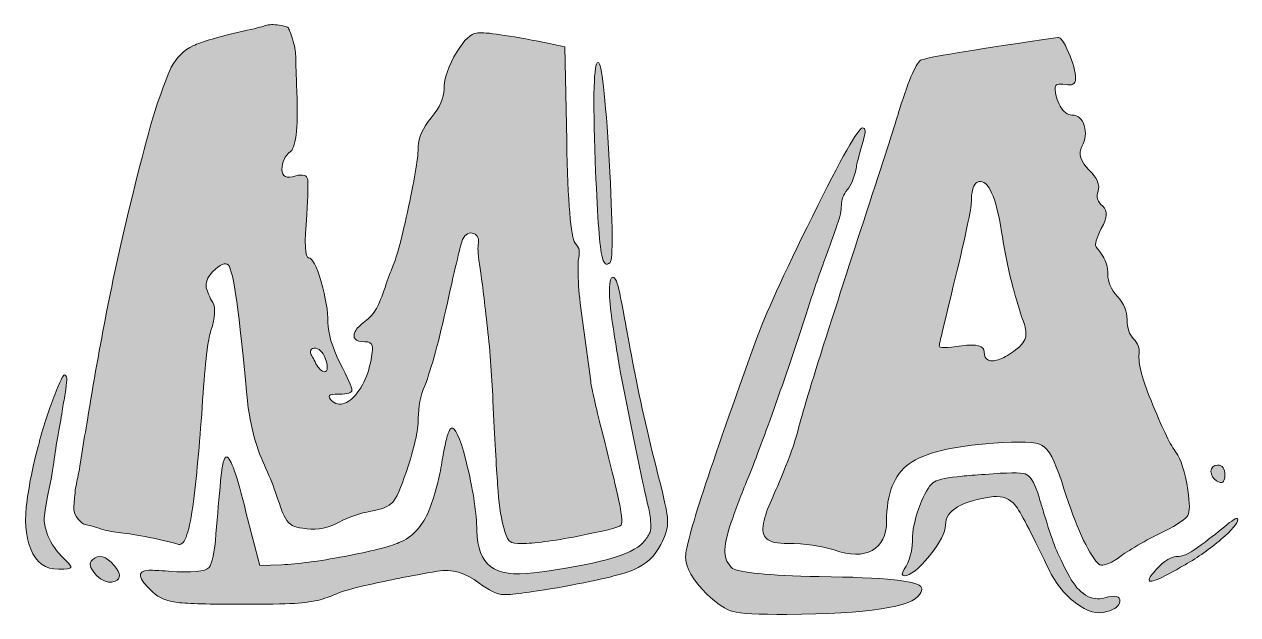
# Model space of a CAD drawing. Header units: inches. Extents: x 82 to 998, y -953 to -127.
# Drawn here: x 88.6 to 574.5, y -363.5 to -127 of the extents above; entities that cross this region are included whole.
import ezdxf

# ---------------------------------------------------------------- set-up
doc = ezdxf.new("R2010")
doc.units = ezdxf.units.IN
doc.header["$MEASUREMENT"] = 0
doc.layers.add('Layer 1', color=7, linetype='Continuous')

# ---------------------------------------------------------------- blocks, each defined once
blk = doc.blocks.new('block 3')
at = {"layer": 'Layer 1', "true_color": 0xd21b30}
h = blk.add_hatch(color=242, dxfattribs=at)
h.dxf.hatch_style = 2
edge = h.paths.add_edge_path()
edge.add_spline(control_points=[(102.47, -345.26), (97.06, -345.26), (93.31, -342.55), (91.22, -337.14), (89.13, -331.73), (88.64, -325.21), (89.74, -317.58), (90.85, -309.96), (92.45, -302.33), (94.54, -294.7), (96.63, -287.08), (98.72, -280.62), (100.81, -275.33), (102.9, -270.04), (104.19, -267.39), (104.69, -267.39), (105.18, -267.39), (105.48, -267.83), (105.61, -268.69), (105.73, -269.55), (105.61, -271.08), (105.24, -273.3), (104.87, -275.51), (104.5, -277.79), (104.13, -280.12), (103.76, -282.47), (103.21, -285.66), (102.47, -289.72), (101.74, -293.78), (101.12, -297.53), (100.63, -300.98), (100.13, -304.91), (99.34, -309.53), (98.23, -314.81), (97.12, -320.11), (96.57, -323.61), (96.57, -325.33), (96.57, -327.05), (97.12, -329.33), (98.23, -332.16), (99.34, -334.99), (101.49, -338), (104.69, -341.2), (106.65, -342.92), (107.51, -344.03), (107.27, -344.52), (107.02, -345.02), (105.42, -345.26), (102.47, -345.26)], knot_values=[0, 0, 0, 0, 1, 1, 1, 2, 2, 2, 3, 3, 3, 4, 4, 4, 5, 5, 5, 6, 6, 6, 7, 7, 7, 8, 8, 8, 9, 9, 9, 10, 10, 10, 11, 11, 11, 12, 12, 12, 13, 13, 13, 14, 14, 14, 15, 15, 15, 16, 16, 16, 16], degree=3, periodic=1)
edge = h.paths.add_edge_path()
edge.add_spline(control_points=[(246.39, -175.88), (246.39, -172.43), (248.11, -168.62), (251.56, -164.44), (255, -160.26), (256.72, -156.44), (256.72, -153), (256.72, -148.57), (258.45, -143.53), (261.89, -137.87), (264.84, -133.2), (267.43, -130.73), (269.64, -130.49), (272.1, -130), (280.34, -131.1), (294.37, -133.81), (294.37, -133.81), (305.07, -136.02), (305.07, -136.02), (305.07, -136.02), (305.81, -173.66), (305.81, -173.66), (306.3, -198.51), (307.4, -212.17), (309.13, -214.62), (310.11, -215.61), (310.66, -216.53), (310.79, -217.39), (310.91, -218.26), (310.85, -219.3), (310.6, -220.53), (310.35, -221.76), (310.29, -224.4), (310.42, -228.46), (310.54, -232.52), (310.97, -237.26), (311.71, -242.67), (311.71, -242.67), (315.4, -269.98), (315.4, -269.98), (315.89, -273.43), (317.37, -279.94), (319.83, -289.54), (322.29, -299.13), (324.38, -307.68), (326.1, -315.18), (327.82, -322.69), (328.32, -326.81), (327.58, -327.54), (326.35, -328.53), (320.63, -330.01), (310.42, -331.97), (300.21, -333.94), (292.64, -334.93), (287.72, -334.93), (285.51, -334.93), (283.97, -334.68), (283.11, -334.19), (282.25, -333.7), (281.32, -331.55), (280.34, -327.73), (279.36, -323.92), (278.62, -318.45), (278.13, -311.31), (277.63, -304.17), (277.02, -292.98), (276.28, -277.73), (275.79, -266.9), (274.99, -256.57), (273.88, -246.73), (272.78, -236.89), (271.86, -229.57), (271.12, -224.77), (270.38, -219.97), (270.13, -216.84), (270.38, -215.36), (270.87, -212.9), (270.25, -211.37), (268.54, -210.75), (266.81, -210.14), (265.33, -210.93), (264.11, -213.15), (263.37, -215.12), (261.34, -223.61), (258.02, -238.61), (254.7, -253.62), (251.68, -264.69), (248.98, -271.82), (247.25, -275.76), (246.39, -280.12), (246.39, -284.92), (246.39, -289.72), (244.79, -296.79), (241.6, -306.14), (239.38, -312.78), (237.54, -316.91), (236.06, -318.5), (234.59, -320.11), (231.69, -321.27), (227.39, -322.01), (223.08, -322.75), (218.84, -324.22), (214.66, -326.44), (210.47, -328.65), (206.17, -329.52), (201.74, -329.02), (199.53, -328.78), (197.87, -328.47), (196.76, -328.1), (195.65, -327.73), (194.67, -326.93), (193.81, -325.7), (192.94, -324.47), (192.27, -323.18), (191.78, -321.82), (191.28, -320.47), (190.42, -318.01), (189.2, -314.44), (187.96, -310.88), (186.49, -307.25), (184.76, -303.56), (181.08, -295.69), (178.73, -286.34), (177.76, -275.51), (174.8, -242.8), (172.34, -225.45), (170.37, -223.48), (169.14, -222.25), (167.05, -223.11), (164.1, -226.06), (161.89, -228.52), (161.02, -230.68), (161.52, -232.52), (162.01, -234.37), (162.87, -236.34), (164.1, -238.42), (165.33, -240.52), (165.08, -244.27), (163.36, -249.68), (162.13, -253.13), (161.02, -262.41), (160.04, -277.54), (159.05, -292.67), (157.83, -306.2), (156.35, -318.13), (154.87, -330.07), (152.9, -335.79), (150.45, -335.29), (146.02, -334.07), (141.53, -333.02), (136.98, -332.16), (132.42, -331.3), (128.86, -330.74), (126.28, -330.5), (123.69, -330.25), (121.11, -329.7), (118.53, -328.84), (115.94, -327.98), (114.16, -327.49), (113.18, -327.36), (112.19, -327.24), (111.2, -326.5), (110.22, -325.15), (109.24, -323.8), (108.68, -322.75), (108.56, -322.01), (108.44, -321.27), (108.5, -319.49), (108.75, -316.66), (108.99, -313.83), (109.36, -311.37), (109.86, -309.28), (110.34, -307.19), (110.96, -303.74), (111.7, -298.95), (112.44, -294.15), (113.18, -289.66), (113.91, -285.48), (118.83, -254.97), (124.18, -227.72), (129.97, -203.74), (135.74, -179.75), (139.93, -164.19), (142.51, -157.06), (145.09, -149.92), (146.76, -145.62), (147.49, -144.14), (149.71, -140.21), (152.6, -137.38), (156.17, -135.65), (159.73, -133.93), (166.44, -131.96), (176.28, -129.75), (180.71, -128.77), (183.66, -128.03), (185.14, -127.53), (186.61, -127.04), (188.46, -126.98), (190.67, -127.35), (192.88, -127.72), (194.11, -128.09), (194.36, -128.46), (194.6, -128.82), (195.16, -130.3), (196.02, -132.88), (196.88, -135.47), (197.31, -137.75), (197.31, -139.71), (197.31, -141.68), (197.43, -145.49), (197.68, -151.15), (198.42, -167.15), (197.62, -176.06), (195.28, -177.91), (192.94, -179.75), (191.78, -182.15), (191.78, -185.1), (191.78, -188.05), (193.62, -188.92), (197.31, -187.68), (200.26, -186.95), (201.86, -187.44), (202.11, -189.16), (202.35, -190.88), (202.23, -195.56), (201.74, -203.18), (200.76, -214.75), (201, -220.53), (202.48, -220.53), (203.96, -220.53), (205.62, -223.73), (207.46, -230.12), (209.31, -236.52), (210.23, -241.93), (210.23, -246.36), (210.23, -250.79), (211.83, -256.2), (215.03, -262.6), (218.22, -268.75), (219.82, -272.37), (219.82, -273.48), (219.82, -274.59), (218.1, -275.14), (214.66, -275.14), (212.44, -275.14), (211.15, -275.33), (210.78, -275.7), (210.41, -276.07), (210.84, -276.87), (212.07, -278.09), (213.79, -279.33), (215.64, -279.45), (217.61, -278.46), (219.58, -277.48), (221.48, -275.51), (223.33, -272.56), (225.17, -269.61), (226.47, -266.29), (227.2, -262.6), (227.94, -259.15), (228.18, -256.88), (227.94, -255.77), (227.69, -254.66), (226.71, -254.11), (224.99, -254.11), (223.02, -254.11), (221.73, -253.74), (221.11, -253), (220.5, -252.26), (220.5, -251.28), (221.11, -250.05), (221.73, -248.82), (223.02, -247.47), (224.99, -245.99), (226.96, -244.51), (228.49, -242.8), (229.6, -240.82), (230.71, -238.86), (231.87, -236.03), (233.11, -232.34), (234.34, -228.65), (235.32, -225.94), (236.06, -224.22), (237.78, -220.29), (239.93, -212.22), (242.52, -200.05), (245.1, -187.87), (246.39, -179.81), (246.39, -175.88)], knot_values=[0, 0, 0, 0, 1, 1, 1, 2, 2, 2, 3, 3, 3, 4, 4, 4, 5, 5, 5, 6, 6, 6, 7, 7, 7, 8, 8, 8, 9, 9, 9, 10, 10, 10, 11, 11, 11, 12, 12, 12, 13, 13, 13, 14, 14, 14, 15, 15, 15, 16, 16, 16, 17, 17, 17, 18, 18, 18, 19, 19, 19, 20, 20, 20, 21, 21, 21, 22, 22, 22, 23, 23, 23, 24, 24, 24, 25, 25, 25, 26, 26, 26, 27, 27, 27, 28, 28, 28, 29, 29, 29, 30, 30, 30, 31, 31, 31, 32, 32, 32, 33, 33, 33, 34, 34, 34, 35, 35, 35, 36, 36, 36, 37, 37, 37, 38, 38, 38, 39, 39, 39, 40, 40, 40, 41, 41, 41, 42, 42, 42, 43, 43, 43, 44, 44, 44, 45, 45, 45, 46, 46, 46, 47, 47, 47, 48, 48, 48, 49, 49, 49, 50, 50, 50, 51, 51, 51, 52, 52, 52, 53, 53, 53, 54, 54, 54, 55, 55, 55, 56, 56, 56, 57, 57, 57, 58, 58, 58, 59, 59, 59, 60, 60, 60, 61, 61, 61, 62, 62, 62, 63, 63, 63, 64, 64, 64, 65, 65, 65, 66, 66, 66, 67, 67, 67, 68, 68, 68, 69, 69, 69, 70, 70, 70, 71, 71, 71, 72, 72, 72, 73, 73, 73, 74, 74, 74, 75, 75, 75, 76, 76, 76, 77, 77, 77, 78, 78, 78, 79, 79, 79, 80, 80, 80, 81, 81, 81, 82, 82, 82, 83, 83, 83, 84, 84, 84, 85, 85, 85, 86, 86, 86, 87, 87, 87, 88, 88, 88, 89, 89, 89, 90, 90, 90, 91, 91, 91, 92, 92, 92, 93, 93, 93, 94, 94, 94, 95, 95, 95, 96, 96, 96, 96], degree=3, periodic=1)
edge = h.paths.add_edge_path()
edge.add_spline(control_points=[(115.76, -341.57), (118.46, -339.11), (121.42, -339.85), (124.62, -343.78), (127.32, -346.98), (127.44, -349.07), (124.98, -350.05), (124.49, -350.3), (123.88, -350.42), (123.14, -350.42), (120.92, -350.42), (118.83, -349.25), (116.86, -346.92), (114.89, -344.58), (114.53, -342.8), (115.76, -341.57)], knot_values=[0, 0, 0, 0, 1, 1, 1, 2, 2, 2, 3, 3, 3, 4, 4, 4, 5, 5, 5, 5], degree=3, periodic=1)
edge = h.paths.add_edge_path()
edge.add_spline(control_points=[(327.21, -265.92), (326.71, -262.97), (326.16, -259.59), (325.55, -255.77), (324.93, -251.96), (324.31, -247.9), (323.7, -243.59), (323.09, -239.29), (322.84, -235.66), (322.97, -232.71), (323.09, -229.75), (323.52, -228.28), (324.26, -228.28), (325.24, -228.28), (326.16, -230.43), (327.02, -234.73), (327.88, -239.04), (329.61, -248.15), (332.19, -262.04), (334.78, -275.94), (338.15, -291.01), (342.34, -307.25), (344.8, -316.6), (346.09, -322.75), (346.21, -325.7), (346.34, -328.65), (345.41, -331.85), (343.45, -335.29), (341.23, -339.97), (337.6, -343.36), (332.56, -345.44), (327.51, -347.53), (317.37, -349.93), (302.11, -352.64), (290.31, -354.6), (283.11, -355.53), (280.53, -355.41), (277.94, -355.28), (274.68, -353.74), (270.75, -350.79), (265.33, -346.61), (259.8, -345.02), (254.14, -346), (243.07, -347.96), (234.03, -349.74), (227.02, -351.35), (220.01, -352.94), (215.58, -354.17), (213.73, -355.04), (211.89, -355.9), (209.67, -356.7), (207.09, -357.44), (204.51, -358.17), (201.06, -358.66), (196.76, -358.91), (192.45, -359.15), (185.5, -359.28), (175.91, -359.28), (162.87, -359.28), (154.26, -359.03), (150.08, -358.54), (145.89, -358.05), (142.57, -356.7), (140.11, -354.48), (133.96, -348.82), (133.47, -345.87), (138.64, -345.63), (140.11, -345.63), (142.7, -345.75), (146.39, -346), (155.73, -346.73), (161.15, -346.24), (162.63, -344.52), (163.85, -343.04), (164.77, -338.56), (165.39, -331.05), (166, -323.55), (166.62, -316.47), (167.24, -309.83), (167.85, -303.19), (168.65, -299.99), (169.64, -300.24), (171.35, -300.48), (173.94, -307.86), (177.38, -322.38), (177.38, -322.38), (182.92, -343.78), (182.92, -343.78), (182.92, -343.78), (191.78, -343.41), (191.78, -343.41), (197.92, -343.17), (206.29, -342.06), (216.87, -340.09), (227.45, -338.12), (234.71, -336.28), (238.64, -334.56), (241.35, -333.58), (243.75, -331.91), (245.84, -329.57), (247.93, -327.24), (249.53, -324.66), (250.64, -321.82), (251.74, -319), (252.73, -315.98), (253.59, -312.78), (254.45, -309.59), (255.12, -306.51), (255.62, -303.56), (256.11, -300.61), (256.6, -297.96), (257.1, -295.62), (257.58, -293.29), (258.07, -291.51), (258.57, -290.27), (259.06, -289.05), (259.55, -288.55), (260.05, -288.8), (261.77, -289.29), (263.79, -294.52), (266.14, -304.48), (268.47, -314.44), (269.7, -322.87), (269.83, -329.76), (269.95, -336.65), (271.79, -341.45), (275.36, -344.15), (278.92, -346.86), (284.64, -347.71), (292.52, -346.73), (317.37, -343.54), (332.01, -339.48), (336.44, -334.56), (337.66, -333.08), (338.52, -331.79), (339.02, -330.68), (339.51, -329.57), (339.63, -327.91), (339.39, -325.7), (339.14, -323.49), (338.77, -321.4), (338.28, -319.43), (337.78, -317.46), (336.99, -313.89), (335.88, -308.72), (334.78, -303.56), (333.73, -298.39), (332.74, -293.23), (332.74, -293.23), (327.21, -265.92), (327.21, -265.92)], knot_values=[0, 0, 0, 0, 1, 1, 1, 2, 2, 2, 3, 3, 3, 4, 4, 4, 5, 5, 5, 6, 6, 6, 7, 7, 7, 8, 8, 8, 9, 9, 9, 10, 10, 10, 11, 11, 11, 12, 12, 12, 13, 13, 13, 14, 14, 14, 15, 15, 15, 16, 16, 16, 17, 17, 17, 18, 18, 18, 19, 19, 19, 20, 20, 20, 21, 21, 21, 22, 22, 22, 23, 23, 23, 24, 24, 24, 25, 25, 25, 26, 26, 26, 27, 27, 27, 28, 28, 28, 29, 29, 29, 30, 30, 30, 31, 31, 31, 32, 32, 32, 33, 33, 33, 34, 34, 34, 35, 35, 35, 36, 36, 36, 37, 37, 37, 38, 38, 38, 39, 39, 39, 40, 40, 40, 41, 41, 41, 42, 42, 42, 43, 43, 43, 44, 44, 44, 45, 45, 45, 46, 46, 46, 47, 47, 47, 48, 48, 48, 49, 49, 49, 50, 50, 50, 50], degree=3, periodic=1)
edge = h.paths.add_edge_path()
edge.add_spline(control_points=[(209.12, -260.75), (208.14, -258.05), (206.66, -256.69), (204.69, -256.69), (204.2, -256.69), (203.83, -256.82), (203.59, -257.06), (203.34, -257.31), (203.22, -257.68), (203.22, -258.17), (203.22, -258.66), (203.4, -259.22), (203.77, -259.83), (204.14, -260.44), (204.57, -261.25), (205.06, -262.23), (206.04, -264.2), (207.03, -265.43), (208.01, -265.92), (209, -266.41), (209.61, -266.17), (209.86, -265.18), (210.1, -264.2), (209.86, -262.72), (209.12, -260.75)], knot_values=[0, 0, 0, 0, 1, 1, 1, 2, 2, 2, 3, 3, 3, 4, 4, 4, 5, 5, 5, 6, 6, 6, 7, 7, 7, 8, 8, 8, 8], degree=3, periodic=1)
edge = h.paths.add_edge_path()
edge.add_spline(control_points=[(317.25, -181.78), (316.26, -155.46), (316.63, -142.29), (318.35, -142.29), (319.83, -142.29), (321.3, -155.34), (322.78, -181.41), (324.26, -207.49), (324.38, -221.14), (323.15, -222.37), (321.67, -223.85), (320.57, -222.87), (319.83, -219.42), (318.84, -214.75), (317.98, -202.2), (317.25, -181.78)], knot_values=[0, 0, 0, 0, 1, 1, 1, 2, 2, 2, 3, 3, 3, 4, 4, 4, 5, 5, 5, 5], degree=3, periodic=1)
h = blk.add_hatch(color=242, dxfattribs=at)
h.dxf.hatch_style = 2
edge = h.paths.add_edge_path()
edge.add_spline(control_points=[(381.82, -253), (385.02, -243.9), (392.46, -227.54), (404.15, -203.92), (415.83, -180.3), (422.54, -168.49), (424.26, -168.49), (424.75, -168.49), (425.06, -168.74), (425.18, -169.23), (425.31, -169.73), (425.24, -170.52), (425, -171.63), (424.75, -172.74), (424.45, -173.91), (424.08, -175.14), (423.71, -176.37), (423.28, -177.91), (422.79, -179.75), (422.29, -181.6), (421.92, -183.26), (421.68, -184.73), (420.94, -188.42), (419.77, -191.25), (418.17, -193.22), (416.57, -195.19), (415.77, -197.28), (415.77, -199.49), (415.77, -201.47), (415.22, -204.05), (414.11, -207.24), (413.01, -210.44), (411.22, -215.42), (408.76, -222.19), (406.3, -228.96), (403.96, -235.78), (401.75, -242.67), (397.57, -255.71), (393.26, -268.44), (388.84, -280.86), (384.41, -293.29), (380.9, -302.64), (378.32, -308.91), (375.73, -315.18), (373.52, -321.03), (371.68, -326.44), (369.83, -331.85), (368.97, -335.85), (369.09, -338.43), (369.21, -341.01), (370.26, -343.17), (372.23, -344.89), (374.69, -346.61), (386.25, -347.71), (406.92, -348.21), (433.24, -348.45), (446.89, -349.93), (447.88, -352.64), (448.12, -353.38), (447.88, -354.24), (447.14, -355.22), (444.19, -360.39), (426.48, -363.09), (394, -363.34), (382.43, -363.34), (375.24, -362.97), (372.41, -362.23), (369.58, -361.49), (366.08, -359.15), (361.9, -355.22), (356.24, -349.56), (353.41, -344.52), (353.41, -340.09), (353.41, -334.19), (362.88, -305.16), (381.82, -253)], knot_values=[0, 0, 0, 0, 1, 1, 1, 2, 2, 2, 3, 3, 3, 4, 4, 4, 5, 5, 5, 6, 6, 6, 7, 7, 7, 8, 8, 8, 9, 9, 9, 10, 10, 10, 11, 11, 11, 12, 12, 12, 13, 13, 13, 14, 14, 14, 15, 15, 15, 16, 16, 16, 17, 17, 17, 18, 18, 18, 19, 19, 19, 20, 20, 20, 21, 21, 21, 22, 22, 22, 23, 23, 23, 24, 24, 24, 25, 25, 25, 25], degree=3, periodic=1)
edge = h.paths.add_edge_path()
edge.add_spline(control_points=[(522.42, -227.17), (522.42, -230.12), (523.71, -233.07), (526.3, -236.03), (528.88, -238.98), (530.17, -242.06), (530.17, -245.25), (530.17, -248.7), (531.03, -251.28), (532.75, -253), (534.47, -254.73), (535.21, -256.69), (534.97, -258.91), (534.47, -262.6), (536.32, -269.49), (540.5, -279.57), (544.68, -289.66), (547.76, -295.94), (549.73, -298.39), (551.7, -301.1), (553.29, -306.14), (554.53, -313.52), (555.26, -318.94), (555.26, -322.32), (554.53, -323.67), (553.79, -325.03), (550.59, -327.18), (544.93, -330.13), (541.24, -331.85), (537.74, -333.7), (534.42, -335.66), (531.09, -337.64), (528.7, -339.17), (527.22, -340.28), (525.74, -341.38), (524.33, -342.25), (522.98, -342.86), (521.62, -343.48), (520.58, -343.72), (519.84, -343.6), (519.1, -343.48), (518.36, -342.92), (517.63, -341.94), (513.44, -336.53), (508.89, -325.95), (503.97, -310.2), (501.26, -301.84), (498.68, -296.98), (496.22, -295.62), (493.76, -294.27), (487.24, -293.96), (476.66, -294.7), (460.18, -295.94), (448.92, -298.7), (442.9, -303), (436.87, -307.31), (433.86, -315), (433.86, -326.07), (433.86, -331.73), (431.95, -335.61), (428.14, -337.69), (424.32, -339.79), (419.22, -339.72), (412.82, -337.51), (407.41, -335.79), (401.26, -334.93), (394.37, -334.93), (390.19, -334.93), (387.36, -334.31), (385.88, -333.08), (384.41, -331.85), (383.97, -329.76), (384.59, -326.81), (385.2, -323.85), (386.25, -320.78), (387.73, -317.58), (389.2, -314.39), (391.11, -309.89), (393.45, -304.11), (395.78, -298.33), (397.57, -292.98), (398.8, -288.06), (400.52, -281.42), (404.52, -268.32), (410.79, -248.76), (417.07, -229.2), (423.21, -210.19), (429.24, -191.74), (435.27, -173.29), (438.53, -163.09), (439.02, -161.11), (442.96, -148.57), (445.91, -141.93), (447.88, -141.19), (453.05, -139.71), (471.25, -136.76), (502.49, -132.33), (503.48, -132.09), (504.89, -134.06), (506.74, -138.24), (508.58, -142.42), (509.51, -145.99), (509.51, -148.94), (509.51, -150.91), (508.15, -151.65), (505.45, -151.15), (502.74, -150.66), (501.39, -151.03), (501.39, -152.26), (501.39, -154.97), (502.06, -157.49), (503.42, -159.82), (504.77, -162.16), (506.31, -163.33), (508.03, -163.33), (510.49, -163.33), (512.15, -164.75), (513.01, -167.57), (513.87, -170.4), (513.57, -173.17), (512.09, -175.88), (510.61, -178.83), (511.53, -181.96), (514.86, -185.29), (518.18, -188.61), (519.41, -191.44), (518.55, -193.77), (517.68, -196.11), (518.3, -198.14), (520.39, -199.86), (522.48, -201.59), (522.3, -204.54), (519.84, -208.72), (517.87, -212.9), (517.13, -215.3), (517.63, -215.91), (518.11, -216.53), (519.04, -217.82), (520.39, -219.79), (521.74, -221.76), (522.42, -224.22), (522.42, -227.17)], knot_values=[0, 0, 0, 0, 1, 1, 1, 2, 2, 2, 3, 3, 3, 4, 4, 4, 5, 5, 5, 6, 6, 6, 7, 7, 7, 8, 8, 8, 9, 9, 9, 10, 10, 10, 11, 11, 11, 12, 12, 12, 13, 13, 13, 14, 14, 14, 15, 15, 15, 16, 16, 16, 17, 17, 17, 18, 18, 18, 19, 19, 19, 20, 20, 20, 21, 21, 21, 22, 22, 22, 23, 23, 23, 24, 24, 24, 25, 25, 25, 26, 26, 26, 27, 27, 27, 28, 28, 28, 29, 29, 29, 30, 30, 30, 31, 31, 31, 32, 32, 32, 33, 33, 33, 34, 34, 34, 35, 35, 35, 36, 36, 36, 37, 37, 37, 38, 38, 38, 39, 39, 39, 40, 40, 40, 41, 41, 41, 42, 42, 42, 43, 43, 43, 44, 44, 44, 45, 45, 45, 46, 46, 46, 47, 47, 47, 47], degree=3, periodic=1)
edge = h.paths.add_edge_path()
edge.add_spline(control_points=[(464.12, -307.99), (466.33, -307.74), (469.4, -307.5), (473.34, -307.25), (482.2, -306.51), (487.55, -306.45), (489.39, -307.06), (491.24, -307.68), (492.9, -310.2), (494.38, -314.63), (495.11, -317.09), (495.72, -319.06), (496.22, -320.53), (496.46, -321.52), (497.26, -324.17), (498.62, -328.47), (499.97, -332.77), (501.26, -336.28), (502.49, -338.98), (503.72, -341.69), (505.26, -344.77), (507.11, -348.21), (508.95, -351.65), (511.1, -354.11), (513.57, -355.59), (516.02, -357.07), (518.6, -357.44), (521.31, -356.7), (525.49, -355.46), (527.46, -355.96), (527.22, -358.17), (527.22, -359.89), (525.49, -361.25), (522.05, -362.23), (518.36, -363.46), (514.18, -362.29), (509.51, -358.73), (504.83, -355.16), (501.02, -350.18), (498.07, -343.78), (491.67, -330.25), (487.42, -322.19), (485.34, -319.61), (483.24, -317.03), (480.35, -315.86), (476.66, -316.1), (463.87, -317.83), (457.47, -321.64), (457.47, -327.54), (457.47, -330.5), (455.32, -334.62), (451.02, -339.91), (446.71, -345.2), (443.32, -347.84), (440.87, -347.84), (439.88, -347.84), (439.88, -346.98), (440.87, -345.26), (443.08, -341.81), (444.19, -338.12), (444.19, -334.19), (444.19, -329.27), (445.42, -323.85), (447.88, -317.95), (449.6, -313.77), (451.32, -311.19), (453.05, -310.2), (454.76, -309.22), (458.45, -308.48), (464.12, -307.99)], knot_values=[0, 0, 0, 0, 1, 1, 1, 2, 2, 2, 3, 3, 3, 4, 4, 4, 5, 5, 5, 6, 6, 6, 7, 7, 7, 8, 8, 8, 9, 9, 9, 10, 10, 10, 11, 11, 11, 12, 12, 12, 13, 13, 13, 14, 14, 14, 15, 15, 15, 16, 16, 16, 17, 17, 17, 18, 18, 18, 19, 19, 19, 20, 20, 20, 21, 21, 21, 22, 22, 22, 23, 23, 23, 23], degree=3, periodic=1)
edge = h.paths.add_edge_path()
edge.add_spline(control_points=[(467.81, -198.02), (467.81, -200.73), (465.65, -210.93), (461.35, -228.65), (457.04, -246.36), (454.89, -255.46), (454.89, -255.95), (454.89, -256.69), (457.9, -256.63), (463.93, -255.77), (469.96, -254.91), (472.97, -255.71), (472.97, -258.17), (472.97, -259.89), (473.53, -261), (474.63, -261.49), (475.74, -261.99), (477.27, -261.86), (479.25, -261.12), (481.21, -260.38), (483.31, -259.15), (485.52, -257.43), (487.98, -255.46), (489.33, -253.62), (489.58, -251.89), (489.82, -250.18), (489.52, -248.2), (488.66, -245.99), (487.79, -243.78), (486.5, -239.6), (484.78, -233.44), (483.06, -227.3), (481.58, -220.41), (480.35, -212.78), (478.14, -197.78), (475.19, -190.15), (471.5, -189.9), (470.76, -189.9), (470.14, -190.15), (469.65, -190.64), (468.42, -191.87), (467.81, -194.33), (467.81, -198.02)], knot_values=[0, 0, 0, 0, 1, 1, 1, 2, 2, 2, 3, 3, 3, 4, 4, 4, 5, 5, 5, 6, 6, 6, 7, 7, 7, 8, 8, 8, 9, 9, 9, 10, 10, 10, 11, 11, 11, 12, 12, 12, 13, 13, 13, 14, 14, 14, 14], degree=3, periodic=1)
edge = h.paths.add_edge_path()
edge.add_spline(control_points=[(550.84, -340.09), (552.8, -340.09), (555.82, -338.56), (559.88, -335.48), (563.94, -332.4), (567.38, -329.7), (570.21, -327.36), (573.04, -325.03), (574.45, -324.35), (574.45, -325.33), (574.45, -326.81), (572.24, -329.45), (567.81, -333.26), (563.38, -337.08), (558.59, -340.46), (553.42, -343.41), (543.33, -349.32), (538.53, -351.28), (539.03, -349.32), (539.03, -348.58), (540.01, -347.22), (541.98, -345.26), (544.93, -341.81), (547.88, -340.09), (550.84, -340.09)], knot_values=[0, 0, 0, 0, 1, 1, 1, 2, 2, 2, 3, 3, 3, 4, 4, 4, 5, 5, 5, 6, 6, 6, 7, 7, 7, 8, 8, 8, 8], degree=3, periodic=1)
edge = h.paths.add_edge_path()
edge.add_spline(control_points=[(563.75, -306.14), (563.75, -304.42), (564.68, -303.56), (566.52, -303.56), (568.37, -303.56), (569.29, -304.91), (569.29, -307.62), (569.29, -310.57), (568.18, -311.31), (565.97, -309.83), (564.49, -308.85), (563.75, -307.62), (563.75, -306.14)], knot_values=[0, 0, 0, 0, 1, 1, 1, 2, 2, 2, 3, 3, 3, 4, 4, 4, 4], degree=3, periodic=1)
at = {"layer": 'Layer 1', "lineweight": 0}
for points, knots in [([(246.39, -175.88), (246.39, -172.43), (248.11, -168.62), (251.56, -164.44), (255, -160.26), (256.72, -156.44), (256.72, -153), (256.72, -148.57), (258.45, -143.53), (261.89, -137.87), (264.84, -133.2), (267.43, -130.73), (269.64, -130.49), (272.1, -130), (280.34, -131.1), (294.37, -133.81), (294.37, -133.81), (305.07, -136.02), (305.07, -136.02), (305.07, -136.02), (305.81, -173.66), (305.81, -173.66), (306.3, -198.51), (307.4, -212.17), (309.13, -214.62), (310.11, -215.61), (310.66, -216.53), (310.79, -217.39), (310.91, -218.26), (310.85, -219.3), (310.6, -220.53), (310.35, -221.76), (310.29, -224.4), (310.42, -228.46), (310.54, -232.52), (310.97, -237.26), (311.71, -242.67), (311.71, -242.67), (315.4, -269.98), (315.4, -269.98), (315.89, -273.43), (317.37, -279.94), (319.83, -289.54), (322.29, -299.13), (324.38, -307.68), (326.1, -315.18), (327.82, -322.69), (328.32, -326.81), (327.58, -327.54), (326.35, -328.53), (320.63, -330.01), (310.42, -331.97), (300.21, -333.94), (292.64, -334.93), (287.72, -334.93), (285.51, -334.93), (283.97, -334.68), (283.11, -334.19), (282.25, -333.7), (281.32, -331.55), (280.34, -327.73), (279.36, -323.92), (278.62, -318.45), (278.13, -311.31), (277.63, -304.17), (277.02, -292.98), (276.28, -277.73), (275.79, -266.9), (274.99, -256.57), (273.88, -246.73), (272.78, -236.89), (271.86, -229.57), (271.12, -224.77), (270.38, -219.97), (270.13, -216.84), (270.38, -215.36), (270.87, -212.9), (270.25, -211.37), (268.54, -210.75), (266.81, -210.14), (265.33, -210.93), (264.11, -213.15), (263.37, -215.12), (261.34, -223.61), (258.02, -238.61), (254.7, -253.62), (251.68, -264.69), (248.98, -271.82), (247.25, -275.76), (246.39, -280.12), (246.39, -284.92), (246.39, -289.72), (244.79, -296.79), (241.6, -306.14), (239.38, -312.78), (237.54, -316.91), (236.06, -318.5), (234.59, -320.11), (231.69, -321.27), (227.39, -322.01), (223.08, -322.75), (218.84, -324.22), (214.66, -326.44), (210.47, -328.65), (206.17, -329.52), (201.74, -329.02), (199.53, -328.78), (197.87, -328.47), (196.76, -328.1), (195.65, -327.73), (194.67, -326.93), (193.81, -325.7), (192.94, -324.47), (192.27, -323.18), (191.78, -321.82), (191.28, -320.47), (190.42, -318.01), (189.2, -314.44), (187.96, -310.88), (186.49, -307.25), (184.76, -303.56), (181.08, -295.69), (178.73, -286.34), (177.76, -275.51), (174.8, -242.8), (172.34, -225.45), (170.37, -223.48), (169.14, -222.25), (167.05, -223.11), (164.1, -226.06), (161.89, -228.52), (161.02, -230.68), (161.52, -232.52), (162.01, -234.37), (162.87, -236.34), (164.1, -238.42), (165.33, -240.52), (165.08, -244.27), (163.36, -249.68), (162.13, -253.13), (161.02, -262.41), (160.04, -277.54), (159.05, -292.67), (157.83, -306.2), (156.35, -318.13), (154.87, -330.07), (152.9, -335.79), (150.45, -335.29), (146.02, -334.07), (141.53, -333.02), (136.98, -332.16), (132.42, -331.3), (128.86, -330.74), (126.28, -330.5), (123.69, -330.25), (121.11, -329.7), (118.53, -328.84), (115.94, -327.98), (114.16, -327.49), (113.18, -327.36), (112.19, -327.24), (111.2, -326.5), (110.22, -325.15), (109.24, -323.8), (108.68, -322.75), (108.56, -322.01), (108.44, -321.27), (108.5, -319.49), (108.75, -316.66), (108.99, -313.83), (109.36, -311.37), (109.86, -309.28), (110.34, -307.19), (110.96, -303.74), (111.7, -298.95), (112.44, -294.15), (113.18, -289.66), (113.91, -285.48), (118.83, -254.97), (124.18, -227.72), (129.97, -203.74), (135.74, -179.75), (139.93, -164.19), (142.51, -157.06), (145.09, -149.92), (146.76, -145.62), (147.49, -144.14), (149.71, -140.21), (152.6, -137.38), (156.17, -135.65), (159.73, -133.93), (166.44, -131.96), (176.28, -129.75), (180.71, -128.77), (183.66, -128.03), (185.14, -127.53), (186.61, -127.04), (188.46, -126.98), (190.67, -127.35), (192.88, -127.72), (194.11, -128.09), (194.36, -128.46), (194.6, -128.82), (195.16, -130.3), (196.02, -132.88), (196.88, -135.47), (197.31, -137.75), (197.31, -139.71), (197.31, -141.68), (197.43, -145.49), (197.68, -151.15), (198.42, -167.15), (197.62, -176.06), (195.28, -177.91), (192.94, -179.75), (191.78, -182.15), (191.78, -185.1), (191.78, -188.05), (193.62, -188.92), (197.31, -187.68), (200.26, -186.95), (201.86, -187.44), (202.11, -189.16), (202.35, -190.88), (202.23, -195.56), (201.74, -203.18), (200.76, -214.75), (201, -220.53), (202.48, -220.53), (203.96, -220.53), (205.62, -223.73), (207.46, -230.12), (209.31, -236.52), (210.23, -241.93), (210.23, -246.36), (210.23, -250.79), (211.83, -256.2), (215.03, -262.6), (218.22, -268.75), (219.82, -272.37), (219.82, -273.48), (219.82, -274.59), (218.1, -275.14), (214.66, -275.14), (212.44, -275.14), (211.15, -275.33), (210.78, -275.7), (210.41, -276.07), (210.84, -276.87), (212.07, -278.09), (213.79, -279.33), (215.64, -279.45), (217.61, -278.46), (219.58, -277.48), (221.48, -275.51), (223.33, -272.56), (225.17, -269.61), (226.47, -266.29), (227.2, -262.6), (227.94, -259.15), (228.18, -256.88), (227.94, -255.77), (227.69, -254.66), (226.71, -254.11), (224.99, -254.11), (223.02, -254.11), (221.73, -253.74), (221.11, -253), (220.5, -252.26), (220.5, -251.28), (221.11, -250.05), (221.73, -248.82), (223.02, -247.47), (224.99, -245.99), (226.96, -244.51), (228.49, -242.8), (229.6, -240.82), (230.71, -238.86), (231.87, -236.03), (233.11, -232.34), (234.34, -228.65), (235.32, -225.94), (236.06, -224.22), (237.78, -220.29), (239.93, -212.22), (242.52, -200.05), (245.1, -187.87), (246.39, -179.81), (246.39, -175.88)], [0, 0, 0, 0, 1, 1, 1, 2, 2, 2, 3, 3, 3, 4, 4, 4, 5, 5, 5, 6, 6, 6, 7, 7, 7, 8, 8, 8, 9, 9, 9, 10, 10, 10, 11, 11, 11, 12, 12, 12, 13, 13, 13, 14, 14, 14, 15, 15, 15, 16, 16, 16, 17, 17, 17, 18, 18, 18, 19, 19, 19, 20, 20, 20, 21, 21, 21, 22, 22, 22, 23, 23, 23, 24, 24, 24, 25, 25, 25, 26, 26, 26, 27, 27, 27, 28, 28, 28, 29, 29, 29, 30, 30, 30, 31, 31, 31, 32, 32, 32, 33, 33, 33, 34, 34, 34, 35, 35, 35, 36, 36, 36, 37, 37, 37, 38, 38, 38, 39, 39, 39, 40, 40, 40, 41, 41, 41, 42, 42, 42, 43, 43, 43, 44, 44, 44, 45, 45, 45, 46, 46, 46, 47, 47, 47, 48, 48, 48, 49, 49, 49, 50, 50, 50, 51, 51, 51, 52, 52, 52, 53, 53, 53, 54, 54, 54, 55, 55, 55, 56, 56, 56, 57, 57, 57, 58, 58, 58, 59, 59, 59, 60, 60, 60, 61, 61, 61, 62, 62, 62, 63, 63, 63, 64, 64, 64, 65, 65, 65, 66, 66, 66, 67, 67, 67, 68, 68, 68, 69, 69, 69, 70, 70, 70, 71, 71, 71, 72, 72, 72, 73, 73, 73, 74, 74, 74, 75, 75, 75, 76, 76, 76, 77, 77, 77, 78, 78, 78, 79, 79, 79, 80, 80, 80, 81, 81, 81, 82, 82, 82, 83, 83, 83, 84, 84, 84, 85, 85, 85, 86, 86, 86, 87, 87, 87, 88, 88, 88, 89, 89, 89, 90, 90, 90, 91, 91, 91, 92, 92, 92, 93, 93, 93, 94, 94, 94, 95, 95, 95, 96, 96, 96, 96]), ([(522.42, -227.17), (522.42, -230.12), (523.71, -233.07), (526.3, -236.03), (528.88, -238.98), (530.17, -242.06), (530.17, -245.25), (530.17, -248.7), (531.03, -251.28), (532.75, -253), (534.47, -254.73), (535.21, -256.69), (534.97, -258.91), (534.47, -262.6), (536.32, -269.49), (540.5, -279.57), (544.68, -289.66), (547.76, -295.94), (549.73, -298.39), (551.7, -301.1), (553.29, -306.14), (554.53, -313.52), (555.26, -318.94), (555.26, -322.32), (554.53, -323.67), (553.79, -325.03), (550.59, -327.18), (544.93, -330.13), (541.24, -331.85), (537.74, -333.7), (534.42, -335.66), (531.09, -337.64), (528.7, -339.17), (527.22, -340.28), (525.74, -341.38), (524.33, -342.25), (522.98, -342.86), (521.62, -343.48), (520.58, -343.72), (519.84, -343.6), (519.1, -343.48), (518.36, -342.92), (517.63, -341.94), (513.44, -336.53), (508.89, -325.95), (503.97, -310.2), (501.26, -301.84), (498.68, -296.98), (496.22, -295.62), (493.76, -294.27), (487.24, -293.96), (476.66, -294.7), (460.18, -295.94), (448.92, -298.7), (442.9, -303), (436.87, -307.31), (433.86, -315), (433.86, -326.07), (433.86, -331.73), (431.95, -335.61), (428.14, -337.69), (424.32, -339.79), (419.22, -339.72), (412.82, -337.51), (407.41, -335.79), (401.26, -334.93), (394.37, -334.93), (390.19, -334.93), (387.36, -334.31), (385.88, -333.08), (384.41, -331.85), (383.97, -329.76), (384.59, -326.81), (385.2, -323.85), (386.25, -320.78), (387.73, -317.58), (389.2, -314.39), (391.11, -309.89), (393.45, -304.11), (395.78, -298.33), (397.57, -292.98), (398.8, -288.06), (400.52, -281.42), (404.52, -268.32), (410.79, -248.76), (417.07, -229.2), (423.21, -210.19), (429.24, -191.74), (435.27, -173.29), (438.53, -163.09), (439.02, -161.11), (442.96, -148.57), (445.91, -141.93), (447.88, -141.19), (453.05, -139.71), (471.25, -136.76), (502.49, -132.33), (503.48, -132.09), (504.89, -134.06), (506.74, -138.24), (508.58, -142.42), (509.51, -145.99), (509.51, -148.94), (509.51, -150.91), (508.15, -151.65), (505.45, -151.15), (502.74, -150.66), (501.39, -151.03), (501.39, -152.26), (501.39, -154.97), (502.06, -157.49), (503.42, -159.82), (504.77, -162.16), (506.31, -163.33), (508.03, -163.33), (510.49, -163.33), (512.15, -164.75), (513.01, -167.57), (513.87, -170.4), (513.57, -173.17), (512.09, -175.88), (510.61, -178.83), (511.53, -181.96), (514.86, -185.29), (518.18, -188.61), (519.41, -191.44), (518.55, -193.77), (517.68, -196.11), (518.3, -198.14), (520.39, -199.86), (522.48, -201.59), (522.3, -204.54), (519.84, -208.72), (517.87, -212.9), (517.13, -215.3), (517.63, -215.91), (518.11, -216.53), (519.04, -217.82), (520.39, -219.79), (521.74, -221.76), (522.42, -224.22), (522.42, -227.17)], [0, 0, 0, 0, 1, 1, 1, 2, 2, 2, 3, 3, 3, 4, 4, 4, 5, 5, 5, 6, 6, 6, 7, 7, 7, 8, 8, 8, 9, 9, 9, 10, 10, 10, 11, 11, 11, 12, 12, 12, 13, 13, 13, 14, 14, 14, 15, 15, 15, 16, 16, 16, 17, 17, 17, 18, 18, 18, 19, 19, 19, 20, 20, 20, 21, 21, 21, 22, 22, 22, 23, 23, 23, 24, 24, 24, 25, 25, 25, 26, 26, 26, 27, 27, 27, 28, 28, 28, 29, 29, 29, 30, 30, 30, 31, 31, 31, 32, 32, 32, 33, 33, 33, 34, 34, 34, 35, 35, 35, 36, 36, 36, 37, 37, 37, 38, 38, 38, 39, 39, 39, 40, 40, 40, 41, 41, 41, 42, 42, 42, 43, 43, 43, 44, 44, 44, 45, 45, 45, 46, 46, 46, 47, 47, 47, 47]), ([(317.25, -181.78), (316.26, -155.46), (316.63, -142.29), (318.35, -142.29), (319.83, -142.29), (321.3, -155.34), (322.78, -181.41), (324.26, -207.49), (324.38, -221.14), (323.15, -222.37), (321.67, -223.85), (320.57, -222.87), (319.83, -219.42), (318.84, -214.75), (317.98, -202.2), (317.25, -181.78)], [0, 0, 0, 0, 1, 1, 1, 2, 2, 2, 3, 3, 3, 4, 4, 4, 5, 5, 5, 5]), ([(381.82, -253), (385.02, -243.9), (392.46, -227.54), (404.15, -203.92), (415.83, -180.3), (422.54, -168.49), (424.26, -168.49), (424.75, -168.49), (425.06, -168.74), (425.18, -169.23), (425.31, -169.73), (425.24, -170.52), (425, -171.63), (424.75, -172.74), (424.45, -173.91), (424.08, -175.14), (423.71, -176.37), (423.28, -177.91), (422.79, -179.75), (422.29, -181.6), (421.92, -183.26), (421.68, -184.73), (420.94, -188.42), (419.77, -191.25), (418.17, -193.22), (416.57, -195.19), (415.77, -197.28), (415.77, -199.49), (415.77, -201.47), (415.22, -204.05), (414.11, -207.24), (413.01, -210.44), (411.22, -215.42), (408.76, -222.19), (406.3, -228.96), (403.96, -235.78), (401.75, -242.67), (397.57, -255.71), (393.26, -268.44), (388.84, -280.86), (384.41, -293.29), (380.9, -302.64), (378.32, -308.91), (375.73, -315.18), (373.52, -321.03), (371.68, -326.44), (369.83, -331.85), (368.97, -335.85), (369.09, -338.43), (369.21, -341.01), (370.26, -343.17), (372.23, -344.89), (374.69, -346.61), (386.25, -347.71), (406.92, -348.21), (433.24, -348.45), (446.89, -349.93), (447.88, -352.64), (448.12, -353.38), (447.88, -354.24), (447.14, -355.22), (444.19, -360.39), (426.48, -363.09), (394, -363.34), (382.43, -363.34), (375.24, -362.97), (372.41, -362.23), (369.58, -361.49), (366.08, -359.15), (361.9, -355.22), (356.24, -349.56), (353.41, -344.52), (353.41, -340.09), (353.41, -334.19), (362.88, -305.16), (381.82, -253)], [0, 0, 0, 0, 1, 1, 1, 2, 2, 2, 3, 3, 3, 4, 4, 4, 5, 5, 5, 6, 6, 6, 7, 7, 7, 8, 8, 8, 9, 9, 9, 10, 10, 10, 11, 11, 11, 12, 12, 12, 13, 13, 13, 14, 14, 14, 15, 15, 15, 16, 16, 16, 17, 17, 17, 18, 18, 18, 19, 19, 19, 20, 20, 20, 21, 21, 21, 22, 22, 22, 23, 23, 23, 24, 24, 24, 25, 25, 25, 25]), ([(467.81, -198.02), (467.81, -200.73), (465.65, -210.93), (461.35, -228.65), (457.04, -246.36), (454.89, -255.46), (454.89, -255.95), (454.89, -256.69), (457.9, -256.63), (463.93, -255.77), (469.96, -254.91), (472.97, -255.71), (472.97, -258.17), (472.97, -259.89), (473.53, -261), (474.63, -261.49), (475.74, -261.99), (477.27, -261.86), (479.25, -261.12), (481.21, -260.38), (483.31, -259.15), (485.52, -257.43), (487.98, -255.46), (489.33, -253.62), (489.58, -251.89), (489.82, -250.18), (489.52, -248.2), (488.66, -245.99), (487.79, -243.78), (486.5, -239.6), (484.78, -233.44), (483.06, -227.3), (481.58, -220.41), (480.35, -212.78), (478.14, -197.78), (475.19, -190.15), (471.5, -189.9), (470.76, -189.9), (470.14, -190.15), (469.65, -190.64), (468.42, -191.87), (467.81, -194.33), (467.81, -198.02)], [0, 0, 0, 0, 1, 1, 1, 2, 2, 2, 3, 3, 3, 4, 4, 4, 5, 5, 5, 6, 6, 6, 7, 7, 7, 8, 8, 8, 9, 9, 9, 10, 10, 10, 11, 11, 11, 12, 12, 12, 13, 13, 13, 14, 14, 14, 14]), ([(327.21, -265.92), (326.71, -262.97), (326.16, -259.59), (325.55, -255.77), (324.93, -251.96), (324.31, -247.9), (323.7, -243.59), (323.09, -239.29), (322.84, -235.66), (322.97, -232.71), (323.09, -229.75), (323.52, -228.28), (324.26, -228.28), (325.24, -228.28), (326.16, -230.43), (327.02, -234.73), (327.88, -239.04), (329.61, -248.15), (332.19, -262.04), (334.78, -275.94), (338.15, -291.01), (342.34, -307.25), (344.8, -316.6), (346.09, -322.75), (346.21, -325.7), (346.34, -328.65), (345.41, -331.85), (343.45, -335.29), (341.23, -339.97), (337.6, -343.36), (332.56, -345.44), (327.51, -347.53), (317.37, -349.93), (302.11, -352.64), (290.31, -354.6), (283.11, -355.53), (280.53, -355.41), (277.94, -355.28), (274.68, -353.74), (270.75, -350.79), (265.33, -346.61), (259.8, -345.02), (254.14, -346), (243.07, -347.96), (234.03, -349.74), (227.02, -351.35), (220.01, -352.94), (215.58, -354.17), (213.73, -355.04), (211.89, -355.9), (209.67, -356.7), (207.09, -357.44), (204.51, -358.17), (201.06, -358.66), (196.76, -358.91), (192.45, -359.15), (185.5, -359.28), (175.91, -359.28), (162.87, -359.28), (154.26, -359.03), (150.08, -358.54), (145.89, -358.05), (142.57, -356.7), (140.11, -354.48), (133.96, -348.82), (133.47, -345.87), (138.64, -345.63), (140.11, -345.63), (142.7, -345.75), (146.39, -346), (155.73, -346.73), (161.15, -346.24), (162.63, -344.52), (163.85, -343.04), (164.77, -338.56), (165.39, -331.05), (166, -323.55), (166.62, -316.47), (167.24, -309.83), (167.85, -303.19), (168.65, -299.99), (169.64, -300.24), (171.35, -300.48), (173.94, -307.86), (177.38, -322.38), (177.38, -322.38), (182.92, -343.78), (182.92, -343.78), (182.92, -343.78), (191.78, -343.41), (191.78, -343.41), (197.92, -343.17), (206.29, -342.06), (216.87, -340.09), (227.45, -338.12), (234.71, -336.28), (238.64, -334.56), (241.35, -333.58), (243.75, -331.91), (245.84, -329.57), (247.93, -327.24), (249.53, -324.66), (250.64, -321.82), (251.74, -319), (252.73, -315.98), (253.59, -312.78), (254.45, -309.59), (255.12, -306.51), (255.62, -303.56), (256.11, -300.61), (256.6, -297.96), (257.1, -295.62), (257.58, -293.29), (258.07, -291.51), (258.57, -290.27), (259.06, -289.05), (259.55, -288.55), (260.05, -288.8), (261.77, -289.29), (263.79, -294.52), (266.14, -304.48), (268.47, -314.44), (269.7, -322.87), (269.83, -329.76), (269.95, -336.65), (271.79, -341.45), (275.36, -344.15), (278.92, -346.86), (284.64, -347.71), (292.52, -346.73), (317.37, -343.54), (332.01, -339.48), (336.44, -334.56), (337.66, -333.08), (338.52, -331.79), (339.02, -330.68), (339.51, -329.57), (339.63, -327.91), (339.39, -325.7), (339.14, -323.49), (338.77, -321.4), (338.28, -319.43), (337.78, -317.46), (336.99, -313.89), (335.88, -308.72), (334.78, -303.56), (333.73, -298.39), (332.74, -293.23), (332.74, -293.23), (327.21, -265.92), (327.21, -265.92)], [0, 0, 0, 0, 1, 1, 1, 2, 2, 2, 3, 3, 3, 4, 4, 4, 5, 5, 5, 6, 6, 6, 7, 7, 7, 8, 8, 8, 9, 9, 9, 10, 10, 10, 11, 11, 11, 12, 12, 12, 13, 13, 13, 14, 14, 14, 15, 15, 15, 16, 16, 16, 17, 17, 17, 18, 18, 18, 19, 19, 19, 20, 20, 20, 21, 21, 21, 22, 22, 22, 23, 23, 23, 24, 24, 24, 25, 25, 25, 26, 26, 26, 27, 27, 27, 28, 28, 28, 29, 29, 29, 30, 30, 30, 31, 31, 31, 32, 32, 32, 33, 33, 33, 34, 34, 34, 35, 35, 35, 36, 36, 36, 37, 37, 37, 38, 38, 38, 39, 39, 39, 40, 40, 40, 41, 41, 41, 42, 42, 42, 43, 43, 43, 44, 44, 44, 45, 45, 45, 46, 46, 46, 47, 47, 47, 48, 48, 48, 49, 49, 49, 50, 50, 50, 50]), ([(209.12, -260.75), (208.14, -258.05), (206.66, -256.69), (204.69, -256.69), (204.2, -256.69), (203.83, -256.82), (203.59, -257.06), (203.34, -257.31), (203.22, -257.68), (203.22, -258.17), (203.22, -258.66), (203.4, -259.22), (203.77, -259.83), (204.14, -260.44), (204.57, -261.25), (205.06, -262.23), (206.04, -264.2), (207.03, -265.43), (208.01, -265.92), (209, -266.41), (209.61, -266.17), (209.86, -265.18), (210.1, -264.2), (209.86, -262.72), (209.12, -260.75)], [0, 0, 0, 0, 1, 1, 1, 2, 2, 2, 3, 3, 3, 4, 4, 4, 5, 5, 5, 6, 6, 6, 7, 7, 7, 8, 8, 8, 8]), ([(102.47, -345.26), (97.06, -345.26), (93.31, -342.55), (91.22, -337.14), (89.13, -331.73), (88.64, -325.21), (89.74, -317.58), (90.85, -309.96), (92.45, -302.33), (94.54, -294.7), (96.63, -287.08), (98.72, -280.62), (100.81, -275.33), (102.9, -270.04), (104.19, -267.39), (104.69, -267.39), (105.18, -267.39), (105.48, -267.83), (105.61, -268.69), (105.73, -269.55), (105.61, -271.08), (105.24, -273.3), (104.87, -275.51), (104.5, -277.79), (104.13, -280.12), (103.76, -282.47), (103.21, -285.66), (102.47, -289.72), (101.74, -293.78), (101.12, -297.53), (100.63, -300.98), (100.13, -304.91), (99.34, -309.53), (98.23, -314.81), (97.12, -320.11), (96.57, -323.61), (96.57, -325.33), (96.57, -327.05), (97.12, -329.33), (98.23, -332.16), (99.34, -334.99), (101.49, -338), (104.69, -341.2), (106.65, -342.92), (107.51, -344.03), (107.27, -344.52), (107.02, -345.02), (105.42, -345.26), (102.47, -345.26)], [0, 0, 0, 0, 1, 1, 1, 2, 2, 2, 3, 3, 3, 4, 4, 4, 5, 5, 5, 6, 6, 6, 7, 7, 7, 8, 8, 8, 9, 9, 9, 10, 10, 10, 11, 11, 11, 12, 12, 12, 13, 13, 13, 14, 14, 14, 15, 15, 15, 16, 16, 16, 16]), ([(563.75, -306.14), (563.75, -304.42), (564.68, -303.56), (566.52, -303.56), (568.37, -303.56), (569.29, -304.91), (569.29, -307.62), (569.29, -310.57), (568.18, -311.31), (565.97, -309.83), (564.49, -308.85), (563.75, -307.62), (563.75, -306.14)], [0, 0, 0, 0, 1, 1, 1, 2, 2, 2, 3, 3, 3, 4, 4, 4, 4]), ([(464.12, -307.99), (466.33, -307.74), (469.4, -307.5), (473.34, -307.25), (482.2, -306.51), (487.55, -306.45), (489.39, -307.06), (491.24, -307.68), (492.9, -310.2), (494.38, -314.63), (495.11, -317.09), (495.72, -319.06), (496.22, -320.53), (496.46, -321.52), (497.26, -324.17), (498.62, -328.47), (499.97, -332.77), (501.26, -336.28), (502.49, -338.98), (503.72, -341.69), (505.26, -344.77), (507.11, -348.21), (508.95, -351.65), (511.1, -354.11), (513.57, -355.59), (516.02, -357.07), (518.6, -357.44), (521.31, -356.7), (525.49, -355.46), (527.46, -355.96), (527.22, -358.17), (527.22, -359.89), (525.49, -361.25), (522.05, -362.23), (518.36, -363.46), (514.18, -362.29), (509.51, -358.73), (504.83, -355.16), (501.02, -350.18), (498.07, -343.78), (491.67, -330.25), (487.42, -322.19), (485.34, -319.61), (483.24, -317.03), (480.35, -315.86), (476.66, -316.1), (463.87, -317.83), (457.47, -321.64), (457.47, -327.54), (457.47, -330.5), (455.32, -334.62), (451.02, -339.91), (446.71, -345.2), (443.32, -347.84), (440.87, -347.84), (439.88, -347.84), (439.88, -346.98), (440.87, -345.26), (443.08, -341.81), (444.19, -338.12), (444.19, -334.19), (444.19, -329.27), (445.42, -323.85), (447.88, -317.95), (449.6, -313.77), (451.32, -311.19), (453.05, -310.2), (454.76, -309.22), (458.45, -308.48), (464.12, -307.99)], [0, 0, 0, 0, 1, 1, 1, 2, 2, 2, 3, 3, 3, 4, 4, 4, 5, 5, 5, 6, 6, 6, 7, 7, 7, 8, 8, 8, 9, 9, 9, 10, 10, 10, 11, 11, 11, 12, 12, 12, 13, 13, 13, 14, 14, 14, 15, 15, 15, 16, 16, 16, 17, 17, 17, 18, 18, 18, 19, 19, 19, 20, 20, 20, 21, 21, 21, 22, 22, 22, 23, 23, 23, 23]), ([(550.84, -340.09), (552.8, -340.09), (555.82, -338.56), (559.88, -335.48), (563.94, -332.4), (567.38, -329.7), (570.21, -327.36), (573.04, -325.03), (574.45, -324.35), (574.45, -325.33), (574.45, -326.81), (572.24, -329.45), (567.81, -333.26), (563.38, -337.08), (558.59, -340.46), (553.42, -343.41), (543.33, -349.32), (538.53, -351.28), (539.03, -349.32), (539.03, -348.58), (540.01, -347.22), (541.98, -345.26), (544.93, -341.81), (547.88, -340.09), (550.84, -340.09)], [0, 0, 0, 0, 1, 1, 1, 2, 2, 2, 3, 3, 3, 4, 4, 4, 5, 5, 5, 6, 6, 6, 7, 7, 7, 8, 8, 8, 8]), ([(115.76, -341.57), (118.46, -339.11), (121.42, -339.85), (124.62, -343.78), (127.32, -346.98), (127.44, -349.07), (124.98, -350.05), (124.49, -350.3), (123.88, -350.42), (123.14, -350.42), (120.92, -350.42), (118.83, -349.25), (116.86, -346.92), (114.89, -344.58), (114.53, -342.8), (115.76, -341.57)], [0, 0, 0, 0, 1, 1, 1, 2, 2, 2, 3, 3, 3, 4, 4, 4, 5, 5, 5, 5])]:
    blk.add_open_spline(points, degree=3, knots=knots, dxfattribs=at)
blk = doc.blocks.new('block 2')
at = {"layer": 'Layer 1'}
blk.add_blockref('block 3', (0, 0), dxfattribs=at)

msp = doc.modelspace()

# ---------------------------------------------------------------- block references
at = {"layer": 'Layer 1'}
msp.add_blockref('block 2', (0, 0), dxfattribs=at)

doc.saveas('drawing.dxf')
